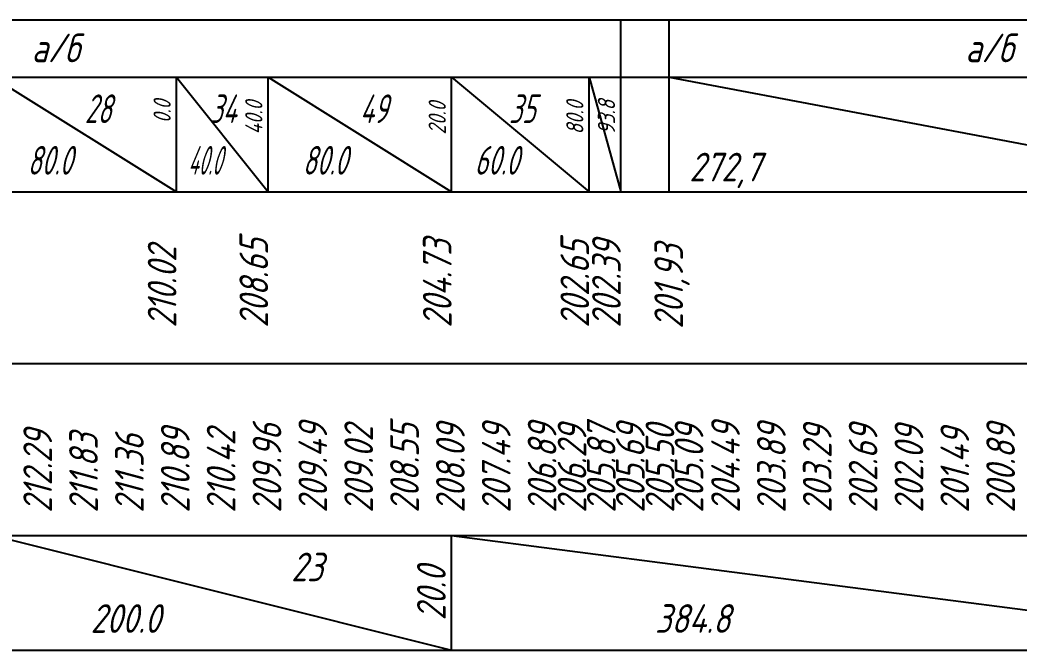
# Model space of a CAD drawing. Extents: x 2172 to 5772, y -842 to -248.
# Drawn here: x 4022.9 to 4110.1, y -734 to -679 of the extents above; entities that cross this region are included whole.
import ezdxf

# ---------------------------------------------------------------- set-up
doc = ezdxf.new("R2010")
doc.units = 0
doc.header["$MEASUREMENT"] = 0
doc.layers.get('0').update_dxf_attribs({"linetype": 'CONTINUOUS'})
for name, color, linetype in [('КРАСНЫЕ_ОТМЕТКИ', 1, 'CONTINUOUS'), ('ЛЕВЫЙ_ЛОТОК_УКЛОНЫ', 7, 'CONTINUOUS'), ('ОСЬ_УКЛОН_И_КРИВАЯ', 1, 'CONTINUOUS'), ('ОТМЕТКИ_КЮВЕТОВ', 7, 'CONTINUOUS'), ('ЧЕРНЫЕ_ОТМЕТКИ', 7, 'CONTINUOUS')]:
    doc.layers.add(name, color=color, linetype=linetype)
doc.styles.add('ГОСТ', font='gost.TTF', dxfattribs={"oblique": 15, "height": 1})

msp = doc.modelspace()

# ---------------------------------------------------------------- linework, layer by layer
msp.add_line((3396.596, -679.043), (4356.596, -679.043))
at = {"linetype": 'Continuous'}
for p, q in [((3396.596, -684.043), (4356.596, -684.043)), ((3396.596, -694.043), (4356.596, -694.043)), ((3396.596, -709.043), (4356.596, -709.043)), ((3396.596, -724.043), (4356.596, -724.043)), ((3396.596, -734.043), (4356.596, -734.043))]:
    msp.add_line(p, q, dxfattribs=at)
for points in [[(4075.356, -684.043), (4075.356, -679.043)], [(4079.586, -684.043), (4079.586, -679.043)]]:
    msp.add_lwpolyline(points, dxfattribs=at)
at = {"layer": 'ЛЕВЫЙ_ЛОТОК_УКЛОНЫ'}
for p, q in [((4079.586, -694.043), (4079.586, -684.043)), ((4079.586, -684.043), (4132.596, -694.043))]:
    msp.add_line(p, q, dxfattribs=at)
at = {"layer": 'ОСЬ_УКЛОН_И_КРИВАЯ'}
for p, q in [((4020.596, -724.043), (4060.604, -734.043)), ((4060.604, -734.043), (4060.604, -724.043)), ((4060.604, -724.043), (4137.568, -734.043))]:
    msp.add_line(p, q, dxfattribs=at)
at = {"layer": 'ОТМЕТКИ_КЮВЕТОВ'}
for p, q in [((4020.596, -684.043), (4036.596, -694.043)), ((4036.596, -694.043), (4036.596, -684.043)), ((4036.596, -684.043), (4044.596, -694.043)), ((4044.596, -694.043), (4044.596, -684.043)), ((4044.596, -684.043), (4060.596, -694.043)), ((4060.596, -694.043), (4060.596, -684.043)), ((4060.596, -684.043), (4072.596, -694.043)), ((4072.596, -694.043), (4072.596, -684.043)), ((4072.596, -684.043), (4075.356, -694.043)), ((4075.356, -694.043), (4075.356, -684.043))]:
    msp.add_line(p, q, dxfattribs=at)

# ---------------------------------------------------------------- texts
at = {"style": 'ГОСТ', "oblique": 15}
for p in [(4023.958, -682.732), (4105.409, -682.732)]:
    msp.add_text('а/б', height=2.5, dxfattribs=at).set_placement(p)
at = {"layer": 'КРАСНЫЕ_ОТМЕТКИ', "style": 'ГОСТ', "oblique": 15}
for s, p in [('212.29', (4025.743, -722.062)), ('210.89', (4037.743, -722.062)), ('210.42', (4041.743, -722.062)), ('209.96', (4045.743, -722.062)), ('209.49', (4049.743, -722.062)), ('209.02', (4053.743, -722.062)), ('208.55', (4057.743, -722.062)), ('208.09', (4061.743, -722.062)), ('207.49', (4065.743, -722.062)), ('206.89', (4069.743, -722.062)), ('206.29', (4072.353, -722.062)), ('205.87', (4074.901, -722.062)), ('205.69', (4077.438, -722.062)), ('205.50', (4080.023, -722.062)), ('205.09', (4082.56, -722.062)), ('204.49', (4085.743, -722.062)), ('203.89', (4089.743, -722.062)), ('203.29', (4093.743, -722.062)), ('202.69', (4097.743, -722.062)), ('202.09', (4101.743, -722.062)), ('201.49', (4105.743, -722.062)), ('200.89', (4109.743, -722.062)), ('211.83', (4029.743, -722.062)), ('211.36', (4033.743, -722.062))]:
    msp.add_text(s, height=2.5, rotation=90, dxfattribs=at).set_placement(p)
at = {"layer": 'ЛЕВЫЙ_ЛОТОК_УКЛОНЫ', "style": 'ГОСТ', "oblique": 15}
msp.add_text('272,7', height=2.5, dxfattribs=at).set_placement((4081.335, -693.134))
at = {"layer": 'ОСЬ_УКЛОН_И_КРИВАЯ', "style": 'ГОСТ', "oblique": 15}
for s, p in [('23', (4046.602, -728.043)), ('200.0', (4029.098, -732.543)), ('384.8', (4078.345, -732.543))]:
    msp.add_text(s, height=2.5, dxfattribs=at).set_placement(p)
msp.add_text('20.0', height=2.5, rotation=90, dxfattribs=at).set_placement((4060.082, -731.454))
at = {"layer": 'ОТМЕТКИ_КЮВЕТОВ', "style": 'ГОСТ', "oblique": 15}
for s, width, p in [('28', 0.8, (4028.596, -688.043)), ('34', 0.8, (4039.479, -688.043)), ('49', 0.8, (4052.596, -688.043)), ('35', 0.8, (4065.596, -688.043)), ('80.0', 0.8, (4023.596, -692.543)), ('40.0', 0.6, (4037.596, -692.543)), ('80.0', 0.8, (4047.596, -692.543)), ('60.0', 0.8, (4062.596, -692.543))]:
    msp.add_text(s, height=2.5, dxfattribs=dict(at, width=width)).set_placement(p)
for s, p in [('0.0', (4036.096, -688.043)), ('93.8', (4074.856, -689.043)), ('40.0', (4044.096, -689.043)), ('20.0', (4060.096, -689.043)), ('80.0', (4072.096, -689.043))]:
    msp.add_text(s, height=1.5, rotation=90, dxfattribs=at).set_placement(p)
at = {"layer": 'ЧЕРНЫЕ_ОТМЕТКИ', "style": 'ГОСТ', "oblique": 15}
for s, p in [('208.65', (4044.596, -705.901)), ('204.73', (4060.596, -705.901)), ('202.65', (4072.596, -705.901)), ('202.39', (4075.356, -705.901)), ('210.02', (4036.596, -705.901)), ('201,93', (4080.787, -706.001))]:
    msp.add_text(s, height=2.5, rotation=90, dxfattribs=at).set_placement(p)

doc.saveas('drawing.dxf')
